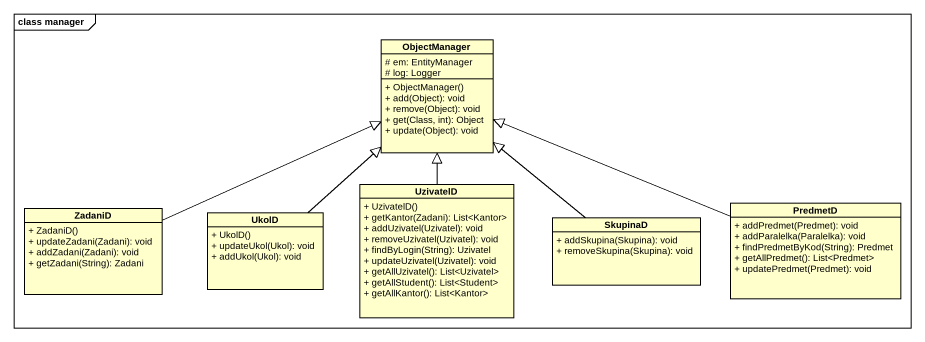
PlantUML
@startuml
mainframe class manager
hide circle
hide empty members
skinparam classAttributeIconSize 0
class ObjectManager {
  # em: EntityManager
  # log: Logger
  + ObjectManager()
  + add(Object): void
  + remove(Object): void
  + get(Class, int): Object
  + update(Object): void
}
class UzivatelD {
  + UzivatelD()
  + getKantor(Zadani): List<Kantor>
  + addUzivatel(Uzivatel): void
  + removeUzivatel(Uzivatel): void
  + findByLogin(String): Uzivatel
  + updateUzivatel(Uzivatel): void
  + getAllUzivatel(): List<Uzivatel>
  + getAllStudent(): List<Student>
  + getAllKantor(): List<Kantor>
}
class ZadaniD {
  + ZadaniD()
  + updateZadani(Zadani): void
  + addZadani(Zadani): void
  + getZadani(String): Zadani
}
class UkolD {
  + UkolD()
  + updateUkol(Ukol): void
  + addUkol(Ukol): void
}
class SkupinaD {
  + addSkupina(Skupina): void
  + removeSkupina(Skupina): void
}
class PredmetD {
  + addPredmet(Predmet): void
  + addParalelka(Paralelka): void
  + findPredmetByKod(String): Predmet
  + getAllPredmet(): List<Predmet>
  + updatePredmet(Predmet): void
}
UzivatelD -up-|> ObjectManager
ZadaniD -right-|> ObjectManager
UkolD -up-|> ObjectManager
SkupinaD -up-|> ObjectManager
PredmetD -left-|> ObjectManager
@enduml
